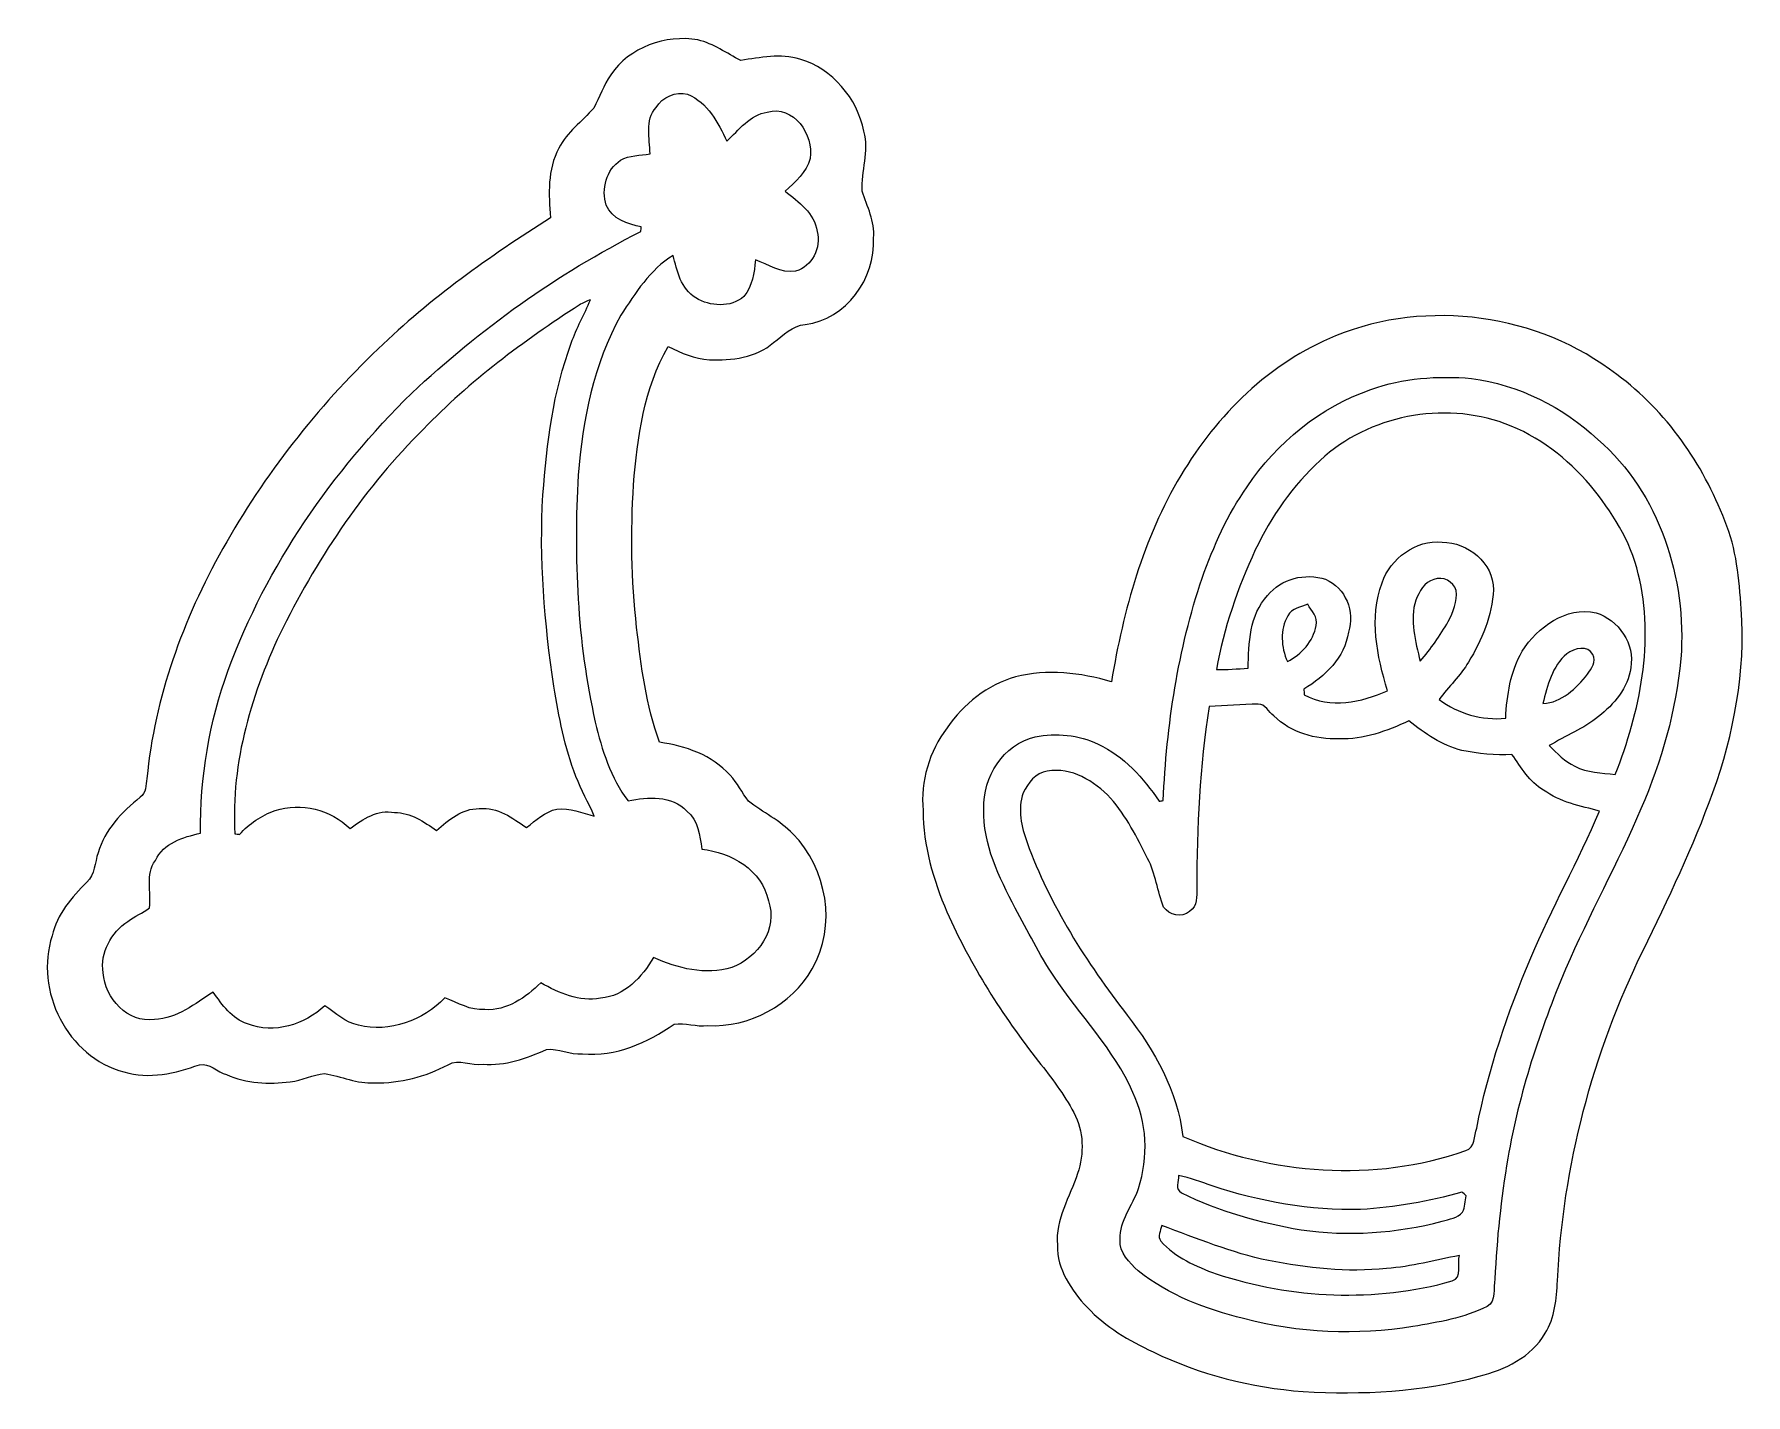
# Model space of a CAD drawing. Header units: centimetres. Extents: x -16.5 to 16.3, y -13 to 13.1.
import ezdxf

# ---------------------------------------------------------------- set-up
doc = ezdxf.new("R2010")
doc.units = ezdxf.units.CM
doc.header["$MEASUREMENT"] = 0
doc.layers.add('Layer 1', color=7, linetype='Continuous')

msp = doc.modelspace()

# ---------------------------------------------------------------- linework, layer by layer
at = {"layer": 'Layer 1', "color": 8, "lineweight": 9}
for points, knots in [([(-5.44276, 12.27989), (-5.08505, 12.81047), (-4.39044, 13.05953), (-3.7699, 12.95017), (-3.7699, 12.95017), (-3.46969, 12.87891), (-3.22098, 12.69088), (-2.94863, 12.55823), (-2.94863, 12.55823), (-2.57575, 12.61115), (-2.18734, 12.69334), (-1.81551, 12.58398), (-1.81551, 12.58398), (-1.19321, 12.39313), (-0.71731, 11.83221), (-0.59067, 11.19863), (-0.59067, 11.19863), (-0.47884, 10.81692), (-0.64535, 10.43486), (-0.62524, 10.05139), (-0.62524, 10.05139), (-0.53139, 9.75682), (-0.37089, 9.4746), (-0.40793, 9.15287), (-0.40793, 9.15287), (-0.3596, 8.38064), (-0.93074, 7.59959), (-1.71356, 7.49552), (-1.71356, 7.49552), (-1.96509, 7.47929), (-2.13689, 7.29338), (-2.32351, 7.15085), (-2.32351, 7.15085), (-2.6523, 6.85487), (-3.12855, 6.80725), (-3.55118, 6.82242), (-3.55118, 6.82242), (-3.83269, 6.83265), (-4.09199, 6.954), (-4.3414, 7.07289), (-4.3414, 7.07289), (-4.8046, 6.27385), (-4.93089, 5.33299), (-5.00568, 4.42706), (-5.00568, 4.42706), (-5.0586, 3.51618), (-5.05012, 2.59967), (-4.94499, 1.69232), (-4.94499, 1.69232), (-4.86139, 0.94902), (-4.76368, 0.19796), (-4.50721, -0.50902), (-4.50721, -0.50902), (-4.00944, -0.57887), (-3.49791, -0.75455), (-3.15466, -1.14049), (-3.15466, -1.14049), (-3.01178, -1.2876), (-2.92994, -1.47881), (-2.80223, -1.6372), (-2.80223, -1.6372), (-2.52706, -1.85769), (-2.19475, -2.0048), (-1.95098, -2.2655), (-1.95098, -2.2655), (-1.29446, -2.92414), (-1.10819, -4.03644), (-1.57915, -4.8503), (-1.57915, -4.8503), (-1.9792, -5.54598), (-2.78389, -5.98131), (-3.5854, -5.94003), (-3.5854, -5.94003), (-3.79812, -5.96014), (-4.01684, -5.88359), (-4.22639, -5.91287), (-4.22639, -5.91287), (-4.7425, -6.26494), (-5.34153, -6.54505), (-5.98499, -6.47767), (-5.98499, -6.47767), (-6.221, -6.50413), (-6.44184, -6.37148), (-6.67397, -6.39441), (-6.67397, -6.39441), (-7.05426, -6.56904), (-7.46348, -6.71156), (-7.88929, -6.68087), (-7.88929, -6.68087), (-8.11154, -6.71579), (-8.35001, -6.56763), (-8.5578, -6.68898), (-8.5578, -6.68898), (-8.99101, -6.91935), (-9.47925, -7.04423), (-9.97103, -7.03753), (-9.97103, -7.03753), (-10.30017, -7.0527), (-10.60638, -6.91264), (-10.92459, -6.8562), (-10.92459, -6.8562), (-11.14966, -6.87772), (-11.35639, -6.99061), (-11.58181, -7.01742), (-11.58181, -7.01742), (-11.99033, -7.06293), (-12.42671, -7.05305), (-12.8063, -6.87807), (-12.8063, -6.87807), (-12.97846, -6.82692), (-13.13333, -6.65194), (-13.32277, -6.68828), (-13.32277, -6.68828), (-13.78209, -6.85232), (-14.28797, -6.97473), (-14.76881, -6.82551), (-14.76881, -6.82551), (-15.85395, -6.54893), (-16.4886, -5.26164), (-16.14605, -4.21742), (-16.14605, -4.21742), (-16.05433, -3.80749), (-15.76752, -3.47906), (-15.4793, -3.18872), (-15.4793, -3.18872), (-15.32126, -3.04549), (-15.33184, -2.81513), (-15.26411, -2.6271), (-15.26411, -2.6271), (-15.13993, -2.18472), (-14.80691, -1.84393), (-14.45801, -1.56347), (-14.45801, -1.56347), (-14.343, -1.48128), (-14.35041, -1.32993), (-14.32924, -1.20364), (-14.32924, -1.20364), (-14.18461, 0.35106), (-13.63286, 1.84508), (-12.87545, 3.20221), (-12.87545, 3.20221), (-12.08134, 4.61825), (-11.06887, 5.91013), (-9.8973, 7.03303), (-9.8973, 7.03303), (-8.89894, 7.99646), (-7.76334, 8.80044), (-6.5953, 9.54339), (-6.5953, 9.54339), (-6.63058, 9.9886), (-6.66127, 10.47014), (-6.43373, 10.87301), (-6.43373, 10.87301), (-6.28415, 11.1891), (-5.98852, 11.38666), (-5.76733, 11.64524), (-5.76733, 11.64524), (-5.65162, 11.85268), (-5.57436, 12.08092), (-5.44276, 12.27989), (-5.44276, 12.27989), (-5.44276, 12.27989), (-5.44276, 12.27989), (-5.44276, 12.27989)], [0, 0, 0, 0, 0.02380952, 0.02380952, 0.02380952, 0.02380952, 0.04761905, 0.04761905, 0.04761905, 0.04761905, 0.07142857, 0.07142857, 0.07142857, 0.07142857, 0.0952381, 0.0952381, 0.0952381, 0.0952381, 0.11904762, 0.11904762, 0.11904762, 0.11904762, 0.14285714, 0.14285714, 0.14285714, 0.14285714, 0.16666667, 0.16666667, 0.16666667, 0.16666667, 0.19047619, 0.19047619, 0.19047619, 0.19047619, 0.21428571, 0.21428571, 0.21428571, 0.21428571, 0.23809524, 0.23809524, 0.23809524, 0.23809524, 0.26190476, 0.26190476, 0.26190476, 0.26190476, 0.28571429, 0.28571429, 0.28571429, 0.28571429, 0.30952381, 0.30952381, 0.30952381, 0.30952381, 0.33333333, 0.33333333, 0.33333333, 0.33333333, 0.35714286, 0.35714286, 0.35714286, 0.35714286, 0.38095238, 0.38095238, 0.38095238, 0.38095238, 0.4047619, 0.4047619, 0.4047619, 0.4047619, 0.42857143, 0.42857143, 0.42857143, 0.42857143, 0.45238095, 0.45238095, 0.45238095, 0.45238095, 0.47619048, 0.47619048, 0.47619048, 0.47619048, 0.5, 0.5, 0.5, 0.5, 0.52380952, 0.52380952, 0.52380952, 0.52380952, 0.54761905, 0.54761905, 0.54761905, 0.54761905, 0.57142857, 0.57142857, 0.57142857, 0.57142857, 0.5952381, 0.5952381, 0.5952381, 0.5952381, 0.61904762, 0.61904762, 0.61904762, 0.61904762, 0.64285714, 0.64285714, 0.64285714, 0.64285714, 0.66666667, 0.66666667, 0.66666667, 0.66666667, 0.69047619, 0.69047619, 0.69047619, 0.69047619, 0.71428571, 0.71428571, 0.71428571, 0.71428571, 0.73809524, 0.73809524, 0.73809524, 0.73809524, 0.76190476, 0.76190476, 0.76190476, 0.76190476, 0.78571429, 0.78571429, 0.78571429, 0.78571429, 0.80952381, 0.80952381, 0.80952381, 0.80952381, 0.83333333, 0.83333333, 0.83333333, 0.83333333, 0.85714286, 0.85714286, 0.85714286, 0.85714286, 0.88095238, 0.88095238, 0.88095238, 0.88095238, 0.9047619, 0.9047619, 0.9047619, 0.9047619, 0.92857143, 0.92857143, 0.92857143, 0.92857143, 0.95238095, 0.95238095, 0.95238095, 0.95238095, 1, 1, 1, 1]), ([(-4.57282, 11.65688), (-4.79225, 11.40888), (-4.69276, 11.06633), (-4.68924, 10.76788), (-4.68924, 10.76788), (-4.87656, 10.73049), (-5.08435, 10.74636), (-5.25333, 10.64476), (-5.25333, 10.64476), (-5.52462, 10.46801), (-5.62657, 10.08596), (-5.52885, 9.78575), (-5.52885, 9.78575), (-5.41561, 9.52046), (-5.11963, 9.41816), (-4.85751, 9.36947), (-4.85751, 9.36947), (-4.86034, 9.33912), (-4.86316, 9.30879), (-4.86598, 9.2781), (-4.86598, 9.2781), (-6.47006, 8.46777), (-7.94714, 7.41014), (-9.25595, 6.17966), (-9.25595, 6.17966), (-10.7743, 4.67859), (-12.03513, 2.88542), (-12.76961, 0.87141), (-12.76961, 0.87141), (-13.13968, -0.1252), (-13.30901, -1.18847), (-13.30372, -2.25068), (-13.30372, -2.25068), (-13.63533, -2.32864), (-14.01174, -2.43695), (-14.16626, -2.77315), (-14.16626, -2.77315), (-14.36664, -3.04373), (-14.23858, -3.37957), (-14.27986, -3.68296), (-14.27986, -3.68296), (-14.40544, -3.78738), (-14.56772, -3.83677), (-14.69366, -3.94225), (-14.69366, -3.94225), (-15.00869, -4.15604), (-15.23059, -4.53915), (-15.1678, -4.92826), (-15.1678, -4.92826), (-15.13111, -5.41475), (-14.69966, -5.89841), (-14.18531, -5.81974), (-14.18531, -5.81974), (-13.75104, -5.80633), (-13.40814, -5.51776), (-13.05995, -5.29586), (-13.05995, -5.29586), (-12.88709, -5.5414), (-12.69976, -5.80527), (-12.40237, -5.90687), (-12.40237, -5.90687), (-11.88873, -6.1069), (-11.31088, -5.91957), (-10.92071, -5.55833), (-10.92071, -5.55833), (-10.71644, -5.70015), (-10.52383, -5.8783), (-10.27477, -5.93368), (-10.27477, -5.93368), (-9.67611, -6.08079), (-9.04216, -5.83914), (-8.61954, -5.40875), (-8.61954, -5.40875), (-8.36941, -5.49871), (-8.13023, -5.65464), (-7.85436, -5.63312), (-7.85436, -5.63312), (-7.42821, -5.65887), (-7.07014, -5.39923), (-6.78086, -5.11771), (-6.78086, -5.11771), (-6.43443, -5.31879), (-6.04708, -5.48918), (-5.63574, -5.41228), (-5.63574, -5.41228), (-5.17184, -5.37665), (-4.84411, -5.01047), (-4.62292, -4.63617), (-4.62292, -4.63617), (-4.15337, -4.84043), (-3.62949, -4.98224), (-3.1222, -4.82419), (-3.1222, -4.82419), (-2.62478, -4.64286), (-2.23038, -4.08548), (-2.41911, -3.54573), (-2.41911, -3.54573), (-2.54364, -2.95377), (-3.13631, -2.61898), (-3.69723, -2.55725), (-3.69723, -2.55725), (-3.73674, -2.29725), (-3.76038, -2.00656), (-3.98121, -1.82665), (-3.98121, -1.82665), (-4.2779, -1.52643), (-4.72875, -1.54866), (-5.10903, -1.63438), (-5.10903, -1.63438), (-5.44241, -1.19341), (-5.61387, -0.65472), (-5.7384, -0.12343), (-5.7384, -0.12343), (-6.0873, 1.42633), (-6.15186, 3.02618), (-6.06684, 4.60802), (-6.06684, 4.60802), (-5.97582, 5.66354), (-5.77615, 6.74163), (-5.24663, 7.67261), (-5.24663, 7.67261), (-4.97393, 8.09841), (-4.68642, 8.5482), (-4.24686, 8.82126), (-4.24686, 8.82126), (-4.17383, 8.52244), (-4.09481, 8.18132), (-3.81329, 8.00563), (-3.81329, 8.00563), (-3.53883, 7.84018), (-3.14337, 7.81302), (-2.88972, 8.03315), (-2.88972, 8.03315), (-2.73026, 8.23353), (-2.68933, 8.48929), (-2.66959, 8.73553), (-2.66959, 8.73553), (-2.41876, 8.64486), (-2.18028, 8.47271), (-1.89877, 8.52139), (-1.89877, 8.52139), (-1.5795, 8.6043), (-1.40805, 8.97048), (-1.48461, 9.27881), (-1.48461, 9.27881), (-1.53787, 9.62876), (-1.84338, 9.84854), (-2.10197, 10.04998), (-2.10197, 10.04998), (-1.90335, 10.22637), (-1.69133, 10.41334), (-1.62148, 10.6811), (-1.62148, 10.6811), (-1.54246, 11.13019), (-1.94075, 11.71439), (-2.44134, 11.56798), (-2.44134, 11.56798), (-2.77223, 11.51577), (-2.99026, 11.22438), (-3.21886, 11.00742), (-3.21886, 11.00742), (-3.38396, 11.36655), (-3.5794, 11.75284), (-3.97028, 11.90983), (-3.97028, 11.90983), (-4.1957, 11.97368), (-4.45323, 11.85373), (-4.57282, 11.65688)], [0, 0, 0, 0, 0.02325581, 0.02325581, 0.02325581, 0.02325581, 0.04651163, 0.04651163, 0.04651163, 0.04651163, 0.06976744, 0.06976744, 0.06976744, 0.06976744, 0.09302326, 0.09302326, 0.09302326, 0.09302326, 0.11627907, 0.11627907, 0.11627907, 0.11627907, 0.13953488, 0.13953488, 0.13953488, 0.13953488, 0.1627907, 0.1627907, 0.1627907, 0.1627907, 0.18604651, 0.18604651, 0.18604651, 0.18604651, 0.20930233, 0.20930233, 0.20930233, 0.20930233, 0.23255814, 0.23255814, 0.23255814, 0.23255814, 0.25581395, 0.25581395, 0.25581395, 0.25581395, 0.27906977, 0.27906977, 0.27906977, 0.27906977, 0.30232558, 0.30232558, 0.30232558, 0.30232558, 0.3255814, 0.3255814, 0.3255814, 0.3255814, 0.34883721, 0.34883721, 0.34883721, 0.34883721, 0.37209302, 0.37209302, 0.37209302, 0.37209302, 0.39534884, 0.39534884, 0.39534884, 0.39534884, 0.41860465, 0.41860465, 0.41860465, 0.41860465, 0.44186047, 0.44186047, 0.44186047, 0.44186047, 0.46511628, 0.46511628, 0.46511628, 0.46511628, 0.48837209, 0.48837209, 0.48837209, 0.48837209, 0.51162791, 0.51162791, 0.51162791, 0.51162791, 0.53488372, 0.53488372, 0.53488372, 0.53488372, 0.55813953, 0.55813953, 0.55813953, 0.55813953, 0.58139535, 0.58139535, 0.58139535, 0.58139535, 0.60465116, 0.60465116, 0.60465116, 0.60465116, 0.62790698, 0.62790698, 0.62790698, 0.62790698, 0.65116279, 0.65116279, 0.65116279, 0.65116279, 0.6744186, 0.6744186, 0.6744186, 0.6744186, 0.69767442, 0.69767442, 0.69767442, 0.69767442, 0.72093023, 0.72093023, 0.72093023, 0.72093023, 0.74418605, 0.74418605, 0.74418605, 0.74418605, 0.76744186, 0.76744186, 0.76744186, 0.76744186, 0.79069767, 0.79069767, 0.79069767, 0.79069767, 0.81395349, 0.81395349, 0.81395349, 0.81395349, 0.8372093, 0.8372093, 0.8372093, 0.8372093, 0.86046512, 0.86046512, 0.86046512, 0.86046512, 0.88372093, 0.88372093, 0.88372093, 0.88372093, 0.90697674, 0.90697674, 0.90697674, 0.90697674, 0.93023256, 0.93023256, 0.93023256, 0.93023256, 0.95348837, 0.95348837, 0.95348837, 0.95348837, 1, 1, 1, 1]), ([(-6.04355, 7.86946), (-5.97617, 7.91074), (-5.90315, 7.94178), (-5.83048, 7.97212), (-5.83048, 7.97212), (-5.94372, 7.69096), (-6.1, 7.42849), (-6.19736, 7.14062), (-6.19736, 7.14062), (-6.5445, 6.2107), (-6.6722, 5.21798), (-6.74029, 4.23302), (-6.74029, 4.23302), (-6.81755, 3.00642), (-6.71066, 1.77734), (-6.53321, 0.56379), (-6.53321, 0.56379), (-6.43655, -0.02113), (-6.32648, -0.60886), (-6.10741, -1.16272), (-6.10741, -1.16272), (-6.00898, -1.42448), (-5.86893, -1.6679), (-5.75674, -1.92401), (-5.75674, -1.92401), (-5.99099, -1.85981), (-6.2277, -1.7695), (-6.47394, -1.78855), (-6.47394, -1.78855), (-6.70043, -1.84076), (-6.87893, -2.00233), (-7.05497, -2.1452), (-7.05497, -2.1452), (-7.32731, -1.96105), (-7.60918, -1.74551), (-7.96055, -1.78043), (-7.96055, -1.78043), (-8.29216, -1.7762), (-8.54545, -1.99563), (-8.77793, -2.20058), (-8.77793, -2.20058), (-9.02064, -2.03514), (-9.2757, -1.84852), (-9.58438, -1.85734), (-9.58438, -1.85734), (-9.91176, -1.78855), (-10.18904, -1.98046), (-10.43564, -2.16178), (-10.43564, -2.16178), (-10.8117, -1.79807), (-11.37226, -1.65802), (-11.87391, -1.81853), (-11.87391, -1.81853), (-12.13532, -1.90707), (-12.36886, -2.07042), (-12.55442, -2.27362), (-12.55442, -2.27362), (-12.57629, -2.27079), (-12.62039, -2.2655), (-12.64226, -2.26268), (-12.64226, -2.26268), (-12.72411, -0.8879), (-12.31771, 0.46607), (-11.72116, 1.69091), (-11.72116, 1.69091), (-11.01984, 3.08191), (-10.13754, 4.39389), (-9.02841, 5.4935), (-9.02841, 5.4935), (-8.14329, 6.41214), (-7.11529, 7.1826), (-6.04355, 7.86946)], [0, 0, 0, 0, 0.05263158, 0.05263158, 0.05263158, 0.05263158, 0.10526316, 0.10526316, 0.10526316, 0.10526316, 0.15789474, 0.15789474, 0.15789474, 0.15789474, 0.21052632, 0.21052632, 0.21052632, 0.21052632, 0.26315789, 0.26315789, 0.26315789, 0.26315789, 0.31578947, 0.31578947, 0.31578947, 0.31578947, 0.36842105, 0.36842105, 0.36842105, 0.36842105, 0.42105263, 0.42105263, 0.42105263, 0.42105263, 0.47368421, 0.47368421, 0.47368421, 0.47368421, 0.52631579, 0.52631579, 0.52631579, 0.52631579, 0.57894737, 0.57894737, 0.57894737, 0.57894737, 0.63157895, 0.63157895, 0.63157895, 0.63157895, 0.68421053, 0.68421053, 0.68421053, 0.68421053, 0.73684211, 0.73684211, 0.73684211, 0.73684211, 0.78947368, 0.78947368, 0.78947368, 0.78947368, 0.84210526, 0.84210526, 0.84210526, 0.84210526, 0.89473684, 0.89473684, 0.89473684, 0.89473684, 1, 1, 1, 1]), ([(8.44751, 7.27962), (10.20858, 7.9954), (12.33547, 7.70154), (13.83725, 6.53667), (13.83725, 6.53667), (14.78763, 5.83852), (15.48543, 4.8278), (15.90558, 3.73385), (15.90558, 3.73385), (16.13277, 3.2008), (16.17757, 2.61695), (16.22097, 2.04581), (16.22097, 2.04581), (16.3074, 0.85095), (16.07915, -0.34674), (15.67875, -1.46963), (15.67875, -1.46963), (15.29916, -2.50856), (14.82679, -3.51081), (14.33819, -4.50211), (14.33819, -4.50211), (13.36982, -6.47167), (12.80255, -8.63843), (12.69883, -10.83095), (12.69883, -10.83095), (12.68155, -11.1742), (12.65227, -11.53791), (12.46177, -11.8353), (12.46177, -11.8353), (12.20001, -12.29391), (11.69236, -12.53521), (11.19882, -12.65728), (11.19882, -12.65728), (10.10451, -12.9649), (8.95727, -13.01358), (7.82802, -12.95255), (7.82802, -12.95255), (6.83355, -12.87459), (5.84895, -12.6287), (4.95113, -12.1909), (4.95113, -12.1909), (4.48616, -11.9803), (4.04167, -11.70936), (3.68713, -11.33789), (3.68713, -11.33789), (3.38409, -11.01086), (3.10892, -10.61187), (3.11633, -10.14514), (3.11633, -10.14514), (3.07576, -9.65231), (3.35904, -9.22228), (3.50474, -8.77143), (3.50474, -8.77143), (3.6328, -8.39255), (3.62222, -7.96215), (3.43348, -7.60515), (3.43348, -7.60515), (3.24016, -7.25695), (3.00274, -6.93593), (2.75544, -6.62513), (2.75544, -6.62513), (2.064, -5.74142), (1.45475, -4.78679), (0.99931, -3.75952), (0.99931, -3.75952), (0.73614, -3.14568), (0.54987, -2.49163), (0.54247, -1.81959), (0.54247, -1.81959), (0.49696, -1.25762), (0.65712, -0.68047), (1.00283, -0.2335), (1.00283, -0.2335), (1.31611, 0.22583), (1.77648, 0.58813), (2.31481, 0.74194), (2.31481, 0.74194), (2.92195, 0.9014), (3.55695, 0.82202), (4.15209, 0.65128), (4.15209, 0.65128), (4.38316, 2.02499), (4.75744, 3.39871), (5.48171, 4.60062), (5.48171, 4.60062), (6.16715, 5.76197), (7.18668, 6.76668), (8.44751, 7.27962), (8.44751, 7.27962), (8.44751, 7.27962), (8.44751, 7.27962), (8.44751, 7.27962)], [0, 0, 0, 0, 0.04166667, 0.04166667, 0.04166667, 0.04166667, 0.08333333, 0.08333333, 0.08333333, 0.08333333, 0.125, 0.125, 0.125, 0.125, 0.16666667, 0.16666667, 0.16666667, 0.16666667, 0.20833333, 0.20833333, 0.20833333, 0.20833333, 0.25, 0.25, 0.25, 0.25, 0.29166667, 0.29166667, 0.29166667, 0.29166667, 0.33333333, 0.33333333, 0.33333333, 0.33333333, 0.375, 0.375, 0.375, 0.375, 0.41666667, 0.41666667, 0.41666667, 0.41666667, 0.45833333, 0.45833333, 0.45833333, 0.45833333, 0.5, 0.5, 0.5, 0.5, 0.54166667, 0.54166667, 0.54166667, 0.54166667, 0.58333333, 0.58333333, 0.58333333, 0.58333333, 0.625, 0.625, 0.625, 0.625, 0.66666667, 0.66666667, 0.66666667, 0.66666667, 0.70833333, 0.70833333, 0.70833333, 0.70833333, 0.75, 0.75, 0.75, 0.75, 0.79166667, 0.79166667, 0.79166667, 0.79166667, 0.83333333, 0.83333333, 0.83333333, 0.83333333, 0.875, 0.875, 0.875, 0.875, 0.91666667, 0.91666667, 0.91666667, 0.91666667, 1, 1, 1, 1]), ([(9.1252, 6.24915), (8.15329, 5.92248), (7.32427, 5.23139), (6.75382, 4.38755), (6.75382, 4.38755), (6.37247, 3.85485), (6.11177, 3.24913), (5.88952, 2.63671), (5.88952, 2.63671), (5.42667, 1.2637), (5.20795, -0.18305), (5.14551, -1.62768), (5.14551, -1.62768), (5.12575, -1.6305), (5.08589, -1.6365), (5.06578, -1.63932), (5.06578, -1.63932), (4.76556, -1.19306), (4.39339, -0.7729), (3.89562, -0.54571), (3.89562, -0.54571), (3.52661, -0.36121), (3.0927, -0.32628), (2.69194, -0.40636), (2.69194, -0.40636), (2.07917, -0.54112), (1.68794, -1.18106), (1.70663, -1.78361), (1.70663, -1.78361), (1.68723, -2.46694), (1.99979, -3.09735), (2.30776, -3.68755), (2.30776, -3.68755), (2.54907, -4.1257), (2.76885, -4.57761), (3.04719, -4.99424), (3.04719, -4.99424), (3.54813, -5.73719), (4.199, -6.38736), (4.56096, -7.2178), (4.56096, -7.2178), (4.83718, -7.78471), (4.86576, -8.46098), (4.67101, -9.05824), (4.67101, -9.05824), (4.56237, -9.38667), (4.30272, -9.67454), (4.3186, -10.0379), (4.3186, -10.0379), (4.29601, -10.29508), (4.50063, -10.47746), (4.66679, -10.6408), (4.66679, -10.6408), (5.25028, -11.1047), (5.9629, -11.37669), (6.6808, -11.55273), (6.6808, -11.55273), (7.73596, -11.83883), (8.85284, -11.87517), (9.93094, -11.70654), (9.93094, -11.70654), (10.41354, -11.62293), (10.90813, -11.54462), (11.34981, -11.32131), (11.34981, -11.32131), (11.52973, -11.21406), (11.4687, -10.96712), (11.5008, -10.79602), (11.5008, -10.79602), (11.53502, -10.02026), (11.61722, -9.24662), (11.74951, -8.48109), (11.74951, -8.48109), (11.96188, -7.23085), (12.36334, -6.02082), (12.85582, -4.85454), (12.85582, -4.85454), (13.30244, -3.81455), (13.85771, -2.82536), (14.29762, -1.7822), (14.29762, -1.7822), (14.69944, -0.87132), (14.96967, 0.10059), (15.06456, 1.0926), (15.06456, 1.0926), (15.17569, 2.62683), (14.66204, 4.26725), (13.47459, 5.29207), (13.47459, 5.29207), (12.80996, 5.91578), (11.95518, 6.34229), (11.04995, 6.46329), (11.04995, 6.46329), (10.40402, 6.51515), (9.73727, 6.47634), (9.1252, 6.24915)], [0, 0, 0, 0, 0.04, 0.04, 0.04, 0.04, 0.08, 0.08, 0.08, 0.08, 0.12, 0.12, 0.12, 0.12, 0.16, 0.16, 0.16, 0.16, 0.2, 0.2, 0.2, 0.2, 0.24, 0.24, 0.24, 0.24, 0.28, 0.28, 0.28, 0.28, 0.32, 0.32, 0.32, 0.32, 0.36, 0.36, 0.36, 0.36, 0.4, 0.4, 0.4, 0.4, 0.44, 0.44, 0.44, 0.44, 0.48, 0.48, 0.48, 0.48, 0.52, 0.52, 0.52, 0.52, 0.56, 0.56, 0.56, 0.56, 0.6, 0.6, 0.6, 0.6, 0.64, 0.64, 0.64, 0.64, 0.68, 0.68, 0.68, 0.68, 0.72, 0.72, 0.72, 0.72, 0.76, 0.76, 0.76, 0.76, 0.8, 0.8, 0.8, 0.8, 0.84, 0.84, 0.84, 0.84, 0.88, 0.88, 0.88, 0.88, 0.92, 0.92, 0.92, 0.92, 1, 1, 1, 1]), ([(8.15258, 4.89342), (9.08426, 5.75526), (10.50456, 6.03361), (11.69412, 5.59581), (11.69412, 5.59581), (12.33653, 5.36156), (12.89145, 4.92765), (13.33383, 4.41189), (13.33383, 4.41189), (13.73459, 3.90883), (14.10677, 3.35461), (14.24753, 2.71679), (14.24753, 2.71679), (14.56891, 1.42915), (14.27575, 0.0826), (13.80762, -1.12956), (13.80762, -1.12956), (13.54727, -1.09216), (13.26892, -1.0964), (13.03186, -0.96834), (13.03186, -0.96834), (12.83959, -0.87766), (12.69002, -0.7228), (12.54291, -0.57393), (12.54291, -0.57393), (12.85335, -0.38131), (13.20048, -0.25255), (13.48447, -0.01619), (13.48447, -0.01619), (13.78327, 0.21348), (14.04997, 0.53451), (14.10218, 0.91903), (14.10218, 0.91903), (14.19214, 1.37024), (13.86653, 1.84049), (13.4379, 1.97349), (13.4379, 1.97349), (12.86005, 2.0952), (12.31854, 1.70185), (12.02362, 1.23548), (12.02362, 1.23548), (11.79713, 0.84636), (11.73081, 0.39198), (11.70682, -0.05041), (11.70682, -0.05041), (11.25174, -0.09274), (10.79736, 0.03744), (10.43259, 0.30979), (10.43259, 0.30979), (10.61074, 0.55708), (10.84111, 0.7624), (10.99527, 1.02769), (10.99527, 1.02769), (11.24927, 1.44749), (11.44788, 1.91986), (11.47328, 2.41516), (11.47328, 2.41516), (11.47187, 2.93163), (10.98187, 3.32674), (10.48868, 3.32604), (10.48868, 3.32604), (9.98455, 3.37613), (9.50196, 3.01383), (9.33722, 2.5464), (9.33722, 2.5464), (9.08426, 1.87048), (9.24443, 1.14516), (9.44128, 0.47877), (9.44128, 0.47877), (8.94387, 0.25652), (8.34944, 0.12634), (7.84532, 0.40186), (7.84532, 0.40186), (7.84426, 0.42903), (7.8425, 0.48335), (7.84144, 0.51052), (7.84144, 0.51052), (8.24537, 0.75358), (8.62283, 1.1113), (8.69234, 1.60166), (8.69234, 1.60166), (8.82322, 1.98971), (8.63766, 2.45573), (8.2556, 2.61378), (8.2556, 2.61378), (7.86612, 2.7436), (7.4054, 2.62613), (7.14505, 2.30263), (7.14505, 2.30263), (6.79439, 1.92833), (6.78416, 1.38893), (6.77111, 0.9081), (6.77111, 0.9081), (6.56791, 0.89751), (6.36647, 0.88199), (6.16363, 0.8834), (6.16363, 0.8834), (6.3065, 1.67645), (6.57003, 2.44586), (6.9094, 3.17611), (6.9094, 3.17611), (7.21455, 3.81746), (7.62554, 4.414), (8.15258, 4.89342)], [0, 0, 0, 0, 0.03703704, 0.03703704, 0.03703704, 0.03703704, 0.07407407, 0.07407407, 0.07407407, 0.07407407, 0.11111111, 0.11111111, 0.11111111, 0.11111111, 0.14814815, 0.14814815, 0.14814815, 0.14814815, 0.18518519, 0.18518519, 0.18518519, 0.18518519, 0.22222222, 0.22222222, 0.22222222, 0.22222222, 0.25925926, 0.25925926, 0.25925926, 0.25925926, 0.2962963, 0.2962963, 0.2962963, 0.2962963, 0.33333333, 0.33333333, 0.33333333, 0.33333333, 0.37037037, 0.37037037, 0.37037037, 0.37037037, 0.40740741, 0.40740741, 0.40740741, 0.40740741, 0.44444444, 0.44444444, 0.44444444, 0.44444444, 0.48148148, 0.48148148, 0.48148148, 0.48148148, 0.51851852, 0.51851852, 0.51851852, 0.51851852, 0.55555556, 0.55555556, 0.55555556, 0.55555556, 0.59259259, 0.59259259, 0.59259259, 0.59259259, 0.62962963, 0.62962963, 0.62962963, 0.62962963, 0.66666667, 0.66666667, 0.66666667, 0.66666667, 0.7037037, 0.7037037, 0.7037037, 0.7037037, 0.74074074, 0.74074074, 0.74074074, 0.74074074, 0.77777778, 0.77777778, 0.77777778, 0.77777778, 0.81481481, 0.81481481, 0.81481481, 0.81481481, 0.85185185, 0.85185185, 0.85185185, 0.85185185, 0.88888889, 0.88888889, 0.88888889, 0.88888889, 0.92592593, 0.92592593, 0.92592593, 0.92592593, 1, 1, 1, 1]), ([(10.32923, 2.61025), (10.50173, 2.68081), (10.70846, 2.57391), (10.7575, 2.40035), (10.7575, 2.40035), (10.78466, 2.18939), (10.70105, 1.9883), (10.60545, 1.80592), (10.60545, 1.80592), (10.45235, 1.53534), (10.27349, 1.27886), (10.06887, 1.04462), (10.06887, 1.04462), (9.97539, 1.42174), (9.86497, 1.83132), (9.9828, 2.21549), (9.9828, 2.21549), (10.05159, 2.3753), (10.14613, 2.56333), (10.32923, 2.61025)], [0, 0, 0, 0, 0.16666667, 0.16666667, 0.16666667, 0.16666667, 0.33333333, 0.33333333, 0.33333333, 0.33333333, 0.5, 0.5, 0.5, 0.5, 0.66666667, 0.66666667, 0.66666667, 0.66666667, 1, 1, 1, 1]), ([(7.53029, 1.91634), (7.60649, 2.05604), (7.78358, 2.08249), (7.91623, 2.13718), (7.91623, 2.13718), (7.97726, 2.00947), (8.11907, 1.88706), (8.07603, 1.73078), (8.07603, 1.73078), (8.01853, 1.42315), (7.79769, 1.17974), (7.525, 1.03863), (7.525, 1.03863), (7.39905, 1.31238), (7.38353, 1.64752), (7.53029, 1.91634)], [0, 0, 0, 0, 0.2, 0.2, 0.2, 0.2, 0.4, 0.4, 0.4, 0.4, 0.6, 0.6, 0.6, 0.6, 1, 1, 1, 1]), ([(12.88052, 1.18819), (13.01845, 1.29191), (13.28515, 1.36142), (13.37652, 1.17092), (13.37652, 1.17092), (13.45519, 1.0418), (13.34936, 0.89469), (13.27422, 0.7938), (13.27422, 0.7938), (13.06396, 0.52886), (12.77786, 0.25299), (12.4212, 0.23147), (12.4212, 0.23147), (12.50516, 0.57508), (12.59618, 0.95114), (12.88052, 1.18819)], [0, 0, 0, 0, 0.2, 0.2, 0.2, 0.2, 0.4, 0.4, 0.4, 0.4, 0.6, 0.6, 0.6, 0.6, 1, 1, 1, 1]), ([(6.02357, 0.17608), (6.33684, 0.19196), (6.65011, 0.21842), (6.96408, 0.223), (6.96408, 0.223), (7.10237, 0.22583), (7.16269, 0.06778), (7.26323, -0.00208), (7.26323, -0.00208), (7.58955, -0.3284), (8.06192, -0.45646), (8.51418, -0.4434), (8.51418, -0.4434), (8.98232, -0.46351), (9.43211, -0.29277), (9.85086, -0.10121), (9.85086, -0.10121), (10.15848, -0.33616), (10.48445, -0.5704), (10.86686, -0.66389), (10.86686, -0.66389), (11.18189, -0.73127), (11.50574, -0.76161), (11.82783, -0.74291), (11.82783, -0.74291), (12.00316, -0.99092), (12.16261, -1.26961), (12.43284, -1.42765), (12.43284, -1.42765), (12.74858, -1.6552), (13.13663, -1.73281), (13.50705, -1.82665), (13.50705, -1.82665), (13.09888, -2.77985), (12.5923, -3.68861), (12.1859, -4.64286), (12.1859, -4.64286), (11.74422, -5.69591), (11.37239, -6.78176), (11.15155, -7.90395), (11.15155, -7.90395), (11.1071, -8.04788), (11.11839, -8.27401), (10.94306, -8.3354), (10.94306, -8.3354), (9.18763, -8.94605), (7.2149, -8.79824), (5.51945, -8.06235), (5.51945, -8.06235), (5.42315, -7.19451), (4.98112, -6.41734), (4.45336, -5.74001), (4.45336, -5.74001), (3.67443, -4.72718), (2.97381, -3.63675), (2.53531, -2.43059), (2.53531, -2.43059), (2.42736, -2.13144), (2.35115, -1.78819), (2.46334, -1.48057), (2.46334, -1.48057), (2.55189, -1.29042), (2.70041, -1.09498), (2.9216, -1.06359), (2.9216, -1.06359), (3.38762, -0.98174), (3.82787, -1.25127), (4.13338, -1.57864), (4.13338, -1.57864), (4.43537, -1.92013), (4.64421, -2.3304), (4.8453, -2.73611), (4.8453, -2.73611), (5.00087, -3.02785), (5.03227, -3.36264), (5.15327, -3.66779), (5.15327, -3.66779), (5.26122, -3.82266), (5.49829, -3.88298), (5.64892, -3.74999), (5.64892, -3.74999), (5.8052, -3.65262), (5.78368, -3.45965), (5.78933, -3.30126), (5.78933, -3.30126), (5.78933, -2.13885), (5.8426, -0.97328), (6.02357, 0.17608)], [0, 0, 0, 0, 0.04347826, 0.04347826, 0.04347826, 0.04347826, 0.08695652, 0.08695652, 0.08695652, 0.08695652, 0.13043478, 0.13043478, 0.13043478, 0.13043478, 0.17391304, 0.17391304, 0.17391304, 0.17391304, 0.2173913, 0.2173913, 0.2173913, 0.2173913, 0.26086957, 0.26086957, 0.26086957, 0.26086957, 0.30434783, 0.30434783, 0.30434783, 0.30434783, 0.34782609, 0.34782609, 0.34782609, 0.34782609, 0.39130435, 0.39130435, 0.39130435, 0.39130435, 0.43478261, 0.43478261, 0.43478261, 0.43478261, 0.47826087, 0.47826087, 0.47826087, 0.47826087, 0.52173913, 0.52173913, 0.52173913, 0.52173913, 0.56521739, 0.56521739, 0.56521739, 0.56521739, 0.60869565, 0.60869565, 0.60869565, 0.60869565, 0.65217391, 0.65217391, 0.65217391, 0.65217391, 0.69565217, 0.69565217, 0.69565217, 0.69565217, 0.73913043, 0.73913043, 0.73913043, 0.73913043, 0.7826087, 0.7826087, 0.7826087, 0.7826087, 0.82608696, 0.82608696, 0.82608696, 0.82608696, 0.86956522, 0.86956522, 0.86956522, 0.86956522, 0.91304348, 0.91304348, 0.91304348, 0.91304348, 1, 1, 1, 1]), ([(5.43902, -8.81447), (5.66127, -8.85116), (5.86976, -8.94041), (6.08355, -9.0085), (6.08355, -9.0085), (6.99689, -9.31647), (7.96173, -9.48369), (8.92658, -9.46393), (8.92658, -9.46393), (9.5824, -9.41878), (10.23821, -9.31682), (10.86862, -9.12773), (10.86862, -9.12773), (10.89508, -9.15101), (10.92154, -9.17465), (10.94835, -9.19864), (10.94835, -9.19864), (10.92613, -9.30341), (10.9286, -9.41807), (10.88203, -9.5165), (10.88203, -9.5165), (10.78572, -9.62797), (10.62203, -9.64385), (10.4915, -9.68936), (10.4915, -9.68936), (9.61168, -9.91584), (8.68493, -9.98675), (7.78499, -9.85093), (7.78499, -9.85093), (6.99512, -9.71687), (6.21231, -9.4978), (5.49335, -9.14114), (5.49335, -9.14114), (5.36705, -9.07905), (5.44114, -8.92136), (5.43902, -8.81447)], [0, 0, 0, 0, 0.1, 0.1, 0.1, 0.1, 0.2, 0.2, 0.2, 0.2, 0.3, 0.3, 0.3, 0.3, 0.4, 0.4, 0.4, 0.4, 0.5, 0.5, 0.5, 0.5, 0.6, 0.6, 0.6, 0.6, 0.7, 0.7, 0.7, 0.7, 0.8, 0.8, 0.8, 0.8, 1, 1, 1, 1]), ([(5.11552, -9.77085), (5.79039, -10.01568), (6.45573, -10.29613), (7.16163, -10.44148), (7.16163, -10.44148), (7.90493, -10.58506), (8.66905, -10.67502), (9.42612, -10.59247), (9.42612, -10.59247), (9.89953, -10.56425), (10.35639, -10.42737), (10.8217, -10.34517), (10.8217, -10.34517), (10.77126, -10.4891), (10.88626, -10.77485), (10.682, -10.832), (10.682, -10.832), (9.20668, -11.24758), (7.61178, -11.17067), (6.15939, -10.69724), (6.15939, -10.69724), (5.77345, -10.55437), (5.37482, -10.38362), (5.09894, -10.06683), (5.09894, -10.06683), (5.02627, -9.98005), (5.09894, -9.86504), (5.11552, -9.77085)], [0, 0, 0, 0, 0.125, 0.125, 0.125, 0.125, 0.25, 0.25, 0.25, 0.25, 0.375, 0.375, 0.375, 0.375, 0.5, 0.5, 0.5, 0.5, 0.625, 0.625, 0.625, 0.625, 0.75, 0.75, 0.75, 0.75, 1, 1, 1, 1])]:
    msp.add_open_spline(points, degree=3, knots=knots, dxfattribs=at)

doc.saveas('drawing.dxf')
